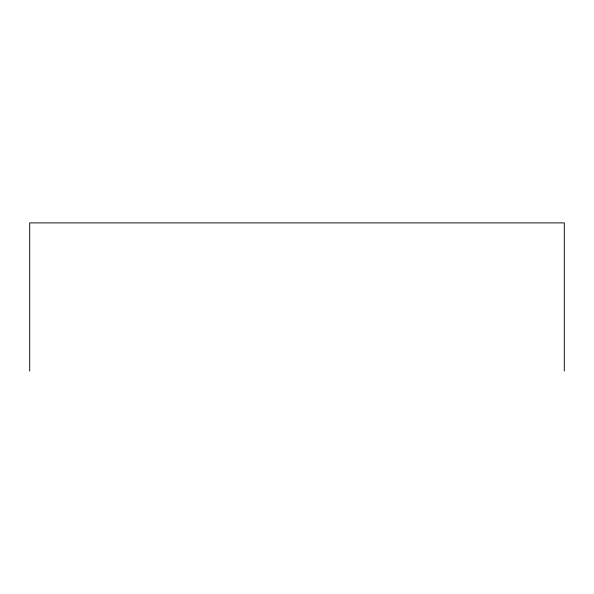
<?xml version="1.0" encoding="UTF-8"?>
<svg xmlns="http://www.w3.org/2000/svg" width="594" height="594" viewBox="0 0 594 594"><rect width="100%" height="100%" fill="white"/><g stroke="black" fill="none" stroke-linecap="round" stroke-linejoin="round"><path stroke-width="0.89" d="M564.3 371.102L564.3 222.899L29.7 222.899L29.7 371.102"/></g></svg>
